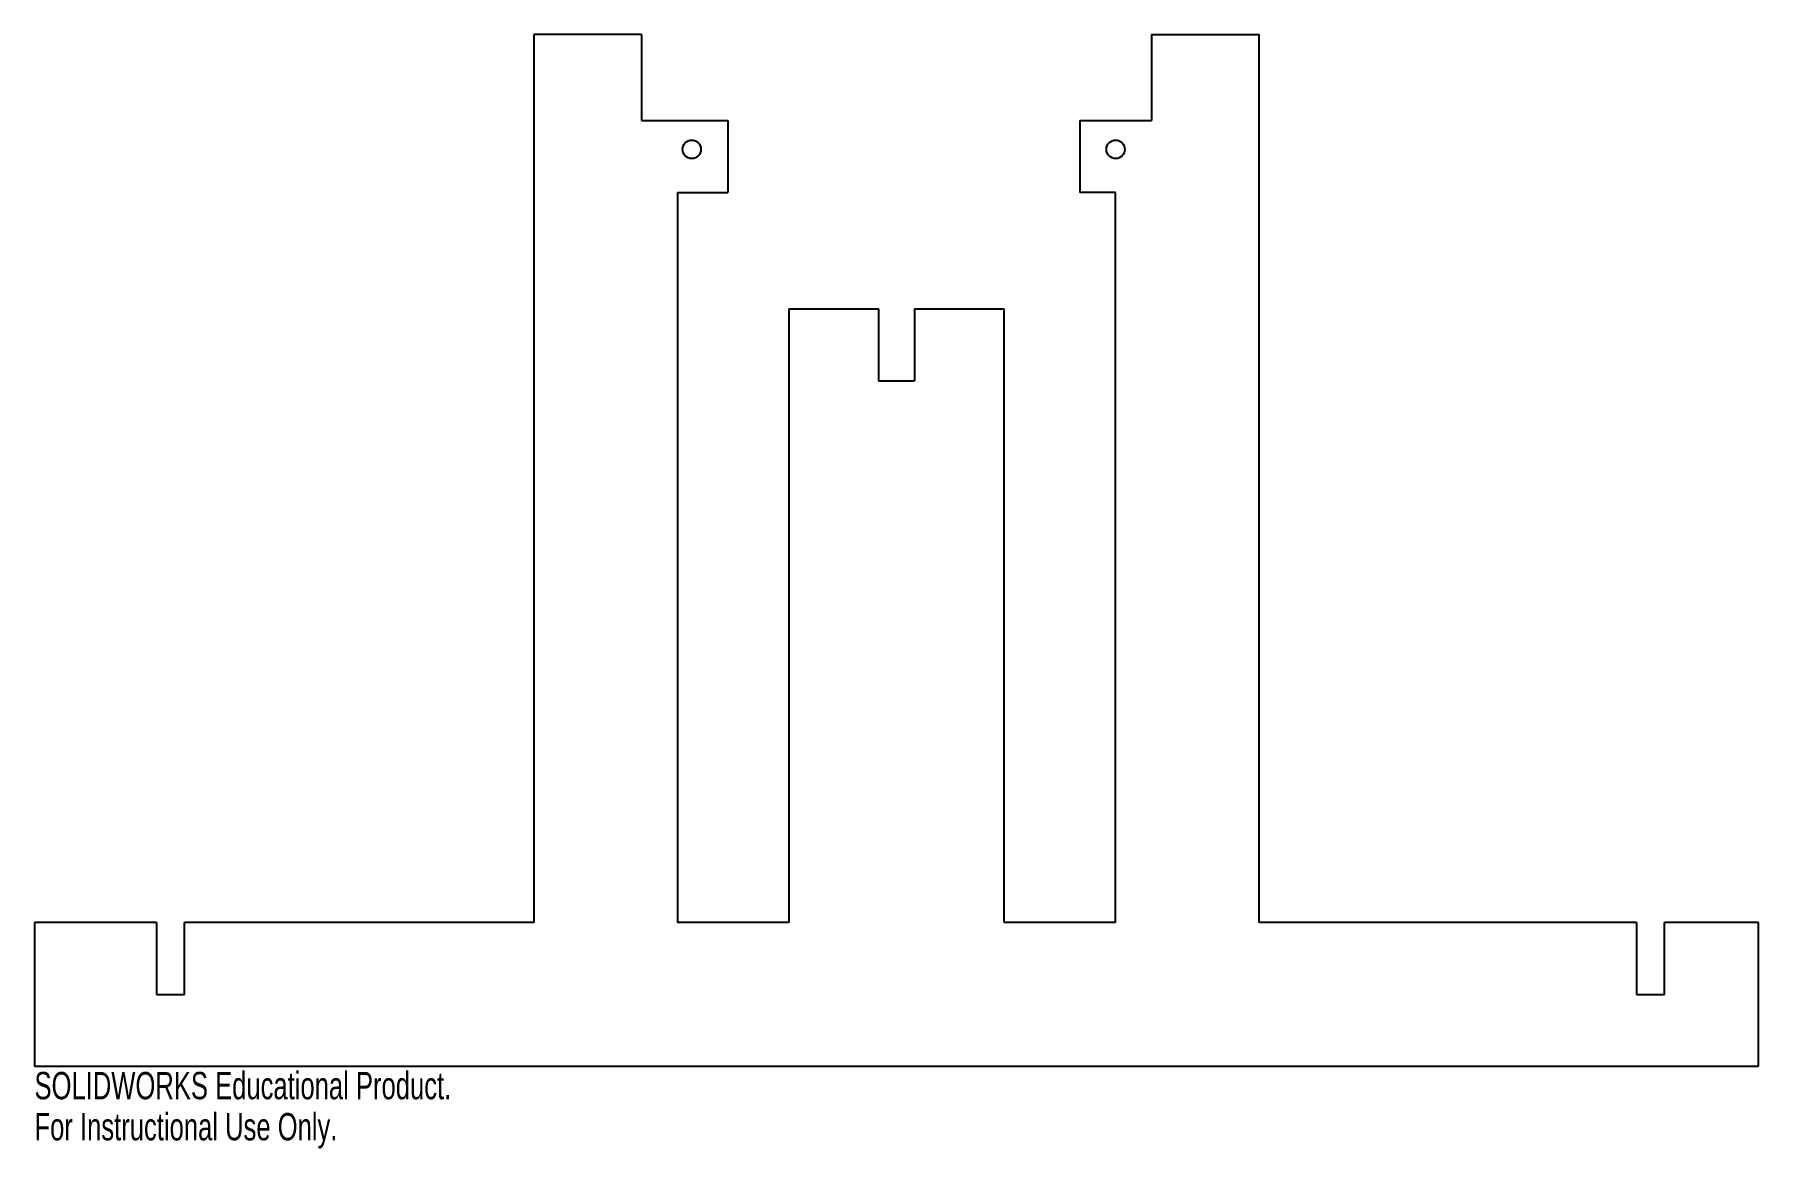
# Model space of a CAD drawing. Header units: inches. Extents: x -6 to 6, y -0.6 to 7.2.
import ezdxf

# ---------------------------------------------------------------- set-up
doc = ezdxf.new("R2010")
doc.units = ezdxf.units.IN
doc.header["$MEASUREMENT"] = 0
doc.styles.add('SLDTEXTSTYLE0', font='TXT', dxfattribs={"width": 0.7})

msp = doc.modelspace()

# ---------------------------------------------------------------- linework, layer by layer
at = {"color": 7, "linetype": 'Continuous', "lineweight": 25}
for p, q in [((-2.525, 7.183), (-2.525, 1)), ((-1.775, 7.183), (-2.525, 7.183)), ((-1.775, 7.183), (-1.775, 6.583)), ((1.775, 7.183), (1.775, 6.583)), ((1.775, 7.183), (2.525, 7.183)), ((2.525, 1), (2.525, 7.183)), ((-1.775, 6.583), (-1.175, 6.583)), ((-1.175, 6.583), (-1.175, 6.083)), ((1.275, 6.583), (1.275, 6.083)), ((1.275, 6.583), (1.775, 6.583)), ((-1.525, 6.083), (-1.175, 6.083)), ((-1.525, 6.083), (-1.525, 1)), ((1.525, 6.083), (1.275, 6.083)), ((1.525, 1), (1.525, 6.083)), ((-0.75, 5.272), (-0.75, 1)), ((-0.75, 5.272), (-0.125, 5.272)), ((-0.125, 5.272), (-0.125, 4.772)), ((0.125, 5.272), (0.125, 4.772)), ((0.125, 5.272), (0.75, 5.272)), ((0.75, 1), (0.75, 5.272)), ((-0.125, 4.772), (0.125, 4.772)), ((-5.15, 1), (-6, 1)), ((-6, 1), (-6, 0)), ((-5.15, 1), (-5.15, 0.5)), ((-4.955, 0.5), (-4.955, 1)), ((-2.525, 1), (-4.955, 1)), ((-0.75, 1), (-1.525, 1)), ((1.525, 1), (0.75, 1)), ((5.15, 1), (2.525, 1)), ((5.15, 1), (5.15, 0.5)), ((5.345, 0.5), (5.345, 1)), ((6, 1), (5.345, 1)), ((6, 0), (6, 1)), ((-5.15, 0.5), (-4.955, 0.5)), ((5.15, 0.5), (5.345, 0.5)), ((-6, 0), (6, 0))]:
    msp.add_line(p, q, dxfattribs=at)
for centre in [(-1.425, 6.383), (1.525, 6.383)]:
    msp.add_circle(centre, 0.0642, dxfattribs=at)

# ---------------------------------------------------------------- texts
at = {"color": 7, "linetype": 'Continuous', "char_height": 0.1903, "attachment_point": 1, "style": 'SLDTEXTSTYLE0'}
for s, insert in [('SOLIDWORKS Educational Product.', (-6, -0.04)), ('For Instructional Use Only.', (-6, -0.326))]:
    msp.add_mtext(s, dxfattribs=dict(at, insert=insert))

doc.saveas('drawing.dxf')
